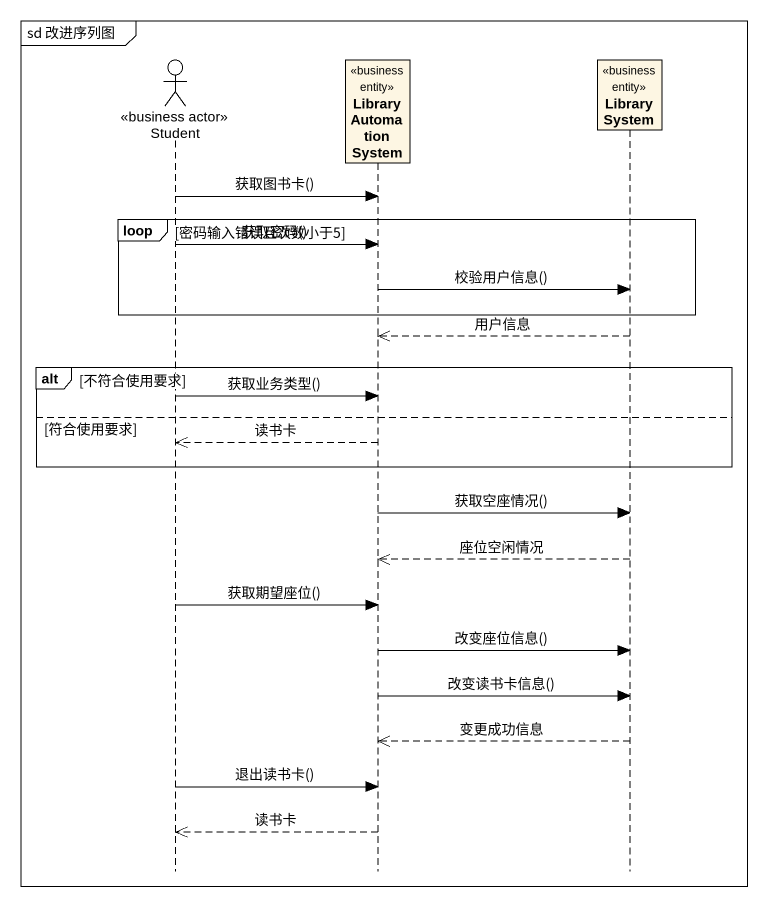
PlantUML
@startuml
mainframe sd 改进序列图
hide footbox
actor Student <<business actor>>
participant LibraryAutomationSystem <<business entity>>
participant LibrarySystem <<business entity>>

Student -> LibraryAutomationSystem : 获取图书卡()
loop 密码输入错误且次数小于5
  Student -> LibraryAutomationSystem : 获取密码()
  LibraryAutomationSystem -> LibrarySystem : 校验用户信息()
end
LibrarySystem -->> LibraryAutomationSystem : 用户信息
alt 不符合使用要求
  Student -> LibraryAutomationSystem : 获取业务类型()
else 符合使用要求
  LibraryAutomationSystem -->> Student : 读书卡
end
LibraryAutomationSystem -> LibrarySystem : 获取空座情况()
LibrarySystem -->> LibraryAutomationSystem : 座位空闲情况
Student -> LibraryAutomationSystem : 获取期望座位()
LibraryAutomationSystem -> LibrarySystem : 改变座位信息()
LibraryAutomationSystem -> LibrarySystem : 改变读书卡信息()
LibrarySystem -->> LibraryAutomationSystem : 变更成功信息
Student -> LibraryAutomationSystem : 退出读书卡()
LibraryAutomationSystem -->> Student : 读书卡
@enduml
